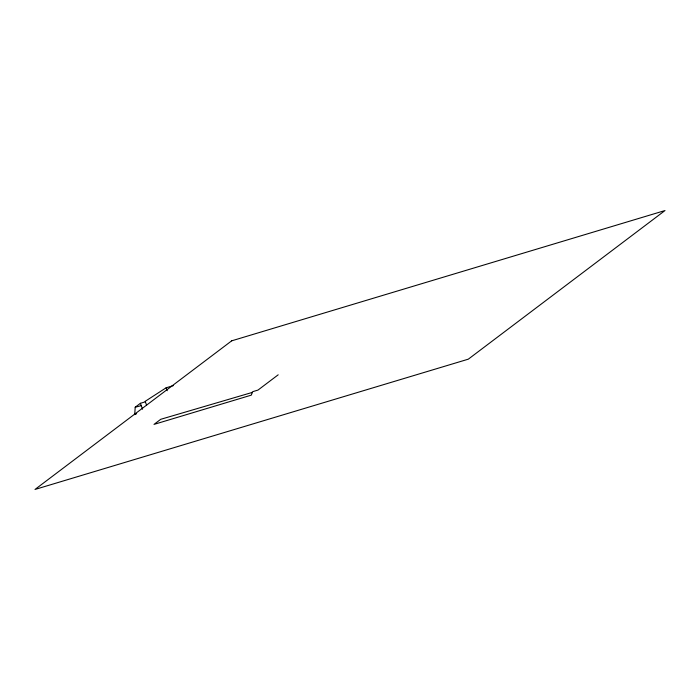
<?xml version="1.0" encoding="UTF-8"?>
<svg xmlns="http://www.w3.org/2000/svg" width="700" height="700" viewBox="0 0 700 700"><rect width="100%" height="100%" fill="white"/><g stroke="black" fill="none" stroke-linecap="round" stroke-linejoin="round"><path stroke-width="1.05" d="M145.591 401.739L140.394 403.305L135.205 407.225L134.715 414.654L136.623 413.691M251.694 392.595L252.402 392.376L251.3 395.141L154 424.392L160.737 419.3L251.694 392.595L253.041 391.571L257.976 390.092L278.197 374.806M173.39 385.604L166.145 387.783L145.171 401.336L146.597 405.239M135.205 407.225L141.347 405.615M166.145 387.783L167.221 390.714M140.394 403.305L142.555 409.22M231.691 340.83L35 489.449L468.309 359.17L665 210.551L231.691 340.83"/></g></svg>
